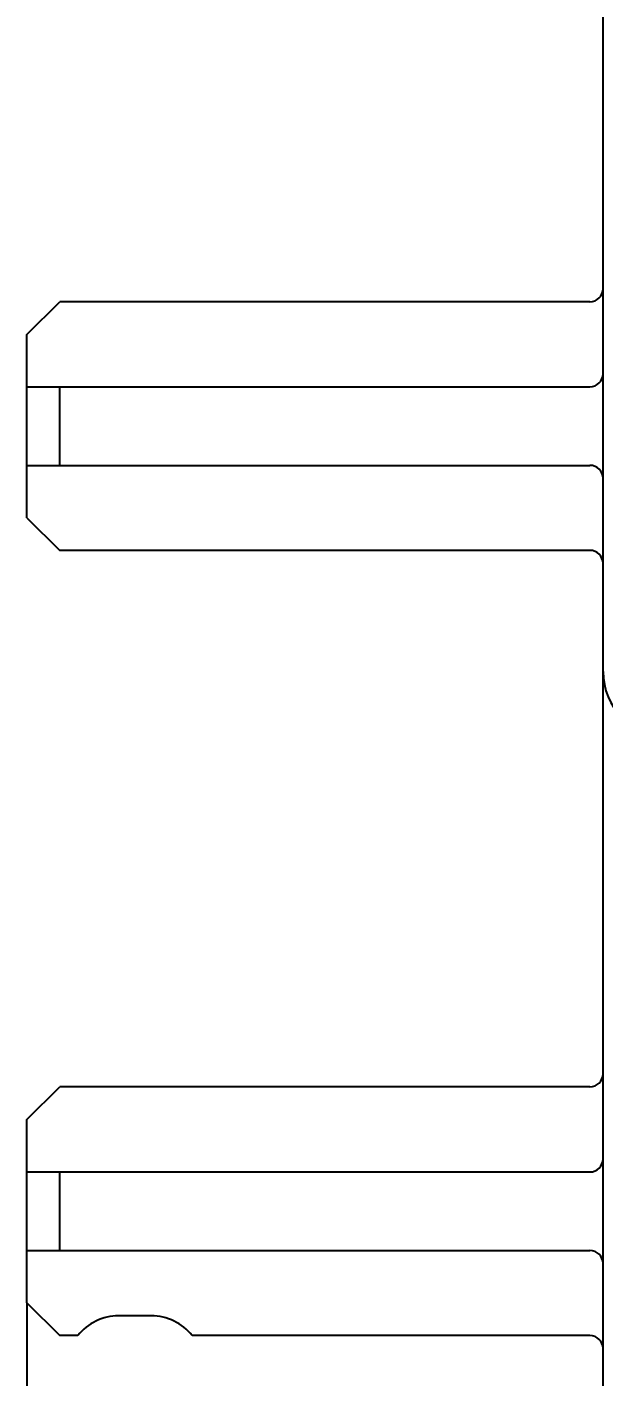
# Model space of a CAD drawing. Extents: x 0 to 420, y 0 to 297.
# Drawn here: x 150 to 158.8, y 161.23 to 181.85 of the extents above; entities that cross this region are included whole.
import ezdxf
from ezdxf.enums import TextEntityAlignment as Align

# ---------------------------------------------------------------- set-up
doc = ezdxf.new("R2010")
doc.units = 0
doc.header["$LTSCALE"] = 23.1
doc.layers.add('10000_FRONT', color=7, linetype='CONTINUOUS')
doc.layers.add('10100_DIM_FRONT', color=7, linetype='CONTINUOUS')
doc.dimstyles.get("Standard").update_dxf_attribs({"dimtxt": 2.5, "dimasz": 2.5, "dimexe": 1.25, "dimexo": 0.625, "dimtad": 1, "dimcen": 2.5, "dimazin": 3, "dimtfac": 1, "dimtmove": 0, "dimatfit": 3})

# ---------------------------------------------------------------- blocks, each defined once
blk = doc.blocks.new('*D0')
at = {"layer": '10100_DIM_FRONT', "color": 7, "linetype": 'CONTINUOUS'}
for p, q in [((150, 162.35), (150, 142.217)), ((194.3, 161), (194.3, 142.217)), ((150, 144.217), (172.15, 144.217)), ((194.3, 144.217), (172.15, 144.217))]:
    blk.add_line(p, q, dxfattribs=at)
for points in [[(153.5, 144.717), (150, 144.217), (153.5, 143.717)], [(190.8, 143.717), (194.3, 144.217), (190.8, 144.717)]]:
    blk.add_solid(points, dxfattribs=at)
blk.add_text('44.3', height=3.5, dxfattribs=at).set_placement((166.758, 145.092), (176.758, 145.092), align=Align.FIT)

msp = doc.modelspace()

# ---------------------------------------------------------------- linework, layer by layer
at = {"layer": '10000_FRONT', "color": 7, "linetype": 'CONTINUOUS'}
for p, q in [((158.8, 161), (158.8, 249)), ((150, 177.15), (150.5, 177.65)), ((158.6, 177.65), (150.5, 177.65)), ((150, 174.35), (150, 177.15)), ((150, 176.35), (158.6, 176.35)), ((150.5, 175.15), (150.5, 176.35)), ((150, 175.15), (158.6, 175.15)), ((150, 174.35), (150.5, 173.85)), ((158.6, 173.85), (150.5, 173.85)), ((150, 165.15), (150.5, 165.65)), ((158.6, 165.65), (150.5, 165.65)), ((150, 162.35), (150, 165.15)), ((150, 164.35), (158.6, 164.35)), ((150.5, 163.15), (150.5, 164.35)), ((150, 163.15), (158.6, 163.15)), ((150, 162.35), (150.5, 161.85)), ((151.9, 162.15), (151.4, 162.15)), ((150.776, 161.85), (150.5, 161.85)), ((158.6, 161.85), (152.524, 161.85))]:
    msp.add_line(p, q, dxfattribs=at)
for centre, radius, start, end in [((158.6, 177.85), 0.2, 270, 360), ((158.6, 176.55), 0.2, 270, 360), ((158.6, 174.95), 0.2, 0, 90), ((158.6, 173.65), 0.2, 0, 90), ((159.8, 172), 1, 180, 270), ((158.6, 165.85), 0.2, 270, 360), ((158.6, 164.55), 0.2, 270, 360), ((158.6, 162.95), 0.2, 0, 90), ((151.4, 161.35), 0.8, 90, 141.3178), ((151.9, 161.35), 0.8, 38.6822, 90), ((158.6, 161.65), 0.2, 0, 90)]:
    msp.add_arc(centre, radius, start, end, dxfattribs=at)

# ---------------------------------------------------------------- dimensions: what is measured, and where the dimension line sits
at = {"layer": '10100_DIM_FRONT', "color": 7, "linetype": 'CONTINUOUS'}
dim = msp.add_linear_dim(base=(150, 144.217), p1=(194.3, 161), p2=(150, 162.35), angle=180, dimstyle='Standard', dxfattribs=at)
dim.commit()
dim.dimension.update_dxf_attribs({"geometry": '*D0', "text_midpoint": (171.758, 146.842), "dimtype": 128})

doc.saveas('drawing.dxf')
